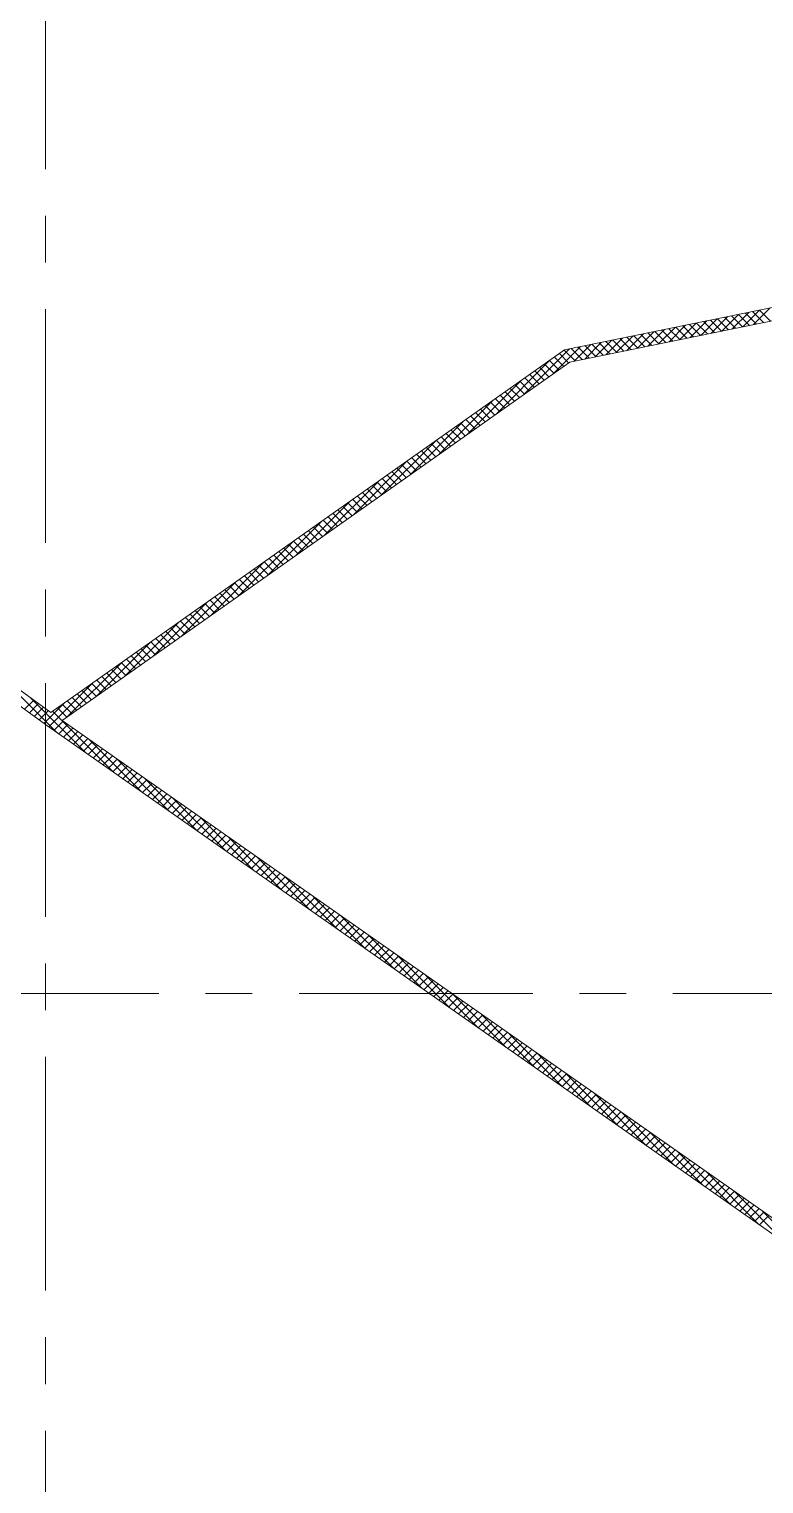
# Model space of a CAD drawing. Header units: millimetres. Extents: x -394 to 6212, y -2458 to 809.
# Drawn here: x 2861.21 to 2869.07, y -1885.53 to -1869.96 of the extents above; entities that cross this region are included whole.
import ezdxf

# ---------------------------------------------------------------- set-up
doc = ezdxf.new("R2010")
doc.units = ezdxf.units.MM
doc.linetypes.add('CENTERX2', pattern=[4, 2.5, -0.5, 0.5, -0.5])
for name, color, linetype, lineweight, true_color in [('1', 1, 'Continuous', 18, 0xff0000), ('2', 2, 'Continuous', 18, 0xffff00), ('3', 3, 'CENTERX2', 18, 0x00ff00)]:
    doc.layers.add(name, color=color, linetype=linetype, lineweight=lineweight, true_color=true_color)

msp = doc.modelspace()

# ---------------------------------------------------------------- linework, layer by layer
at = {"layer": '1'}
for p, q in [((2866.93938, -1873.39254), (2879.03907, -1870.92548)), ((2866.99547, -1873.52234), (2879.03907, -1871.06672)), ((2861.44339, -1877.2722), (2855.95354, -1873.29396)), ((2861.41011, -1877.41899), (2855.89552, -1873.42282)), ((2861.44339, -1877.2722), (2866.93938, -1873.39254)), ((2861.56301, -1877.35716), (2866.99547, -1873.52234)), ((2870.4332, -1883.57396), (2861.56301, -1877.35716)), ((2870.42308, -1883.73586), (2861.41011, -1877.41899))]:
    msp.add_line(p, q, dxfattribs=at)
at = {"layer": '2'}
for p, q in [((2868.50746, -1873.21405), (2868.68487, -1873.03664)), ((2868.62027, -1873.19105), (2868.79768, -1873.01364)), ((2868.76719, -1873.1611), (2868.64987, -1873.04378)), ((2868.84178, -1873.14589), (2868.72447, -1873.02857)), ((2868.73307, -1873.16805), (2868.91048, -1872.99064)), ((2868.91638, -1873.13068), (2868.79906, -1873.01336)), ((2868.84587, -1873.14505), (2869.02328, -1872.96764)), ((2868.99097, -1873.11547), (2868.87365, -1872.99815)), ((2869.06556, -1873.10026), (2868.94825, -1872.98294)), ((2868.95867, -1873.12205), (2869.13608, -1872.94464)), ((2869.14016, -1873.08505), (2869.02284, -1872.96773)), ((2867.71785, -1873.37505), (2867.89526, -1873.19764)), ((2867.94666, -1873.3284), (2867.82934, -1873.21108)), ((2867.83065, -1873.35205), (2868.00806, -1873.17464)), ((2868.02125, -1873.31319), (2867.90394, -1873.19587)), ((2867.94345, -1873.32905), (2868.12086, -1873.15164)), ((2868.09585, -1873.29798), (2867.97853, -1873.18066)), ((2868.17044, -1873.28277), (2868.05312, -1873.16545)), ((2868.05626, -1873.30605), (2868.23366, -1873.12864)), ((2868.24503, -1873.26756), (2868.12772, -1873.15024)), ((2868.16906, -1873.28305), (2868.34647, -1873.10564)), ((2868.31963, -1873.25235), (2868.20231, -1873.13504)), ((2868.39422, -1873.23714), (2868.27691, -1873.11983)), ((2868.28186, -1873.26005), (2868.45927, -1873.08264)), ((2868.46882, -1873.22193), (2868.3515, -1873.10462)), ((2868.39466, -1873.23705), (2868.57207, -1873.05964)), ((2868.54341, -1873.20672), (2868.42609, -1873.08941)), ((2868.618, -1873.19151), (2868.50069, -1873.0742)), ((2868.6926, -1873.17631), (2868.57528, -1873.05899)), ((2866.81345, -1873.65083), (2867.10564, -1873.35864)), ((2867.04103, -1873.51305), (2867.21844, -1873.33564)), ((2867.20073, -1873.48049), (2867.08341, -1873.36317)), ((2867.15384, -1873.49005), (2867.33125, -1873.31264)), ((2867.27532, -1873.46528), (2867.158, -1873.34796)), ((2867.34991, -1873.45007), (2867.2326, -1873.33275)), ((2867.26664, -1873.46705), (2867.44405, -1873.28964)), ((2867.42451, -1873.43486), (2867.30719, -1873.31755)), ((2867.37944, -1873.44405), (2867.55685, -1873.26664)), ((2867.4991, -1873.41965), (2867.38178, -1873.30234)), ((2867.57369, -1873.40444), (2867.45638, -1873.28713)), ((2867.49224, -1873.42105), (2867.66965, -1873.24364)), ((2867.64829, -1873.38923), (2867.53097, -1873.27192)), ((2867.60505, -1873.39805), (2867.78246, -1873.22064)), ((2867.72288, -1873.37403), (2867.60556, -1873.25671)), ((2867.79747, -1873.35882), (2867.68016, -1873.2415)), ((2867.87207, -1873.34361), (2867.75475, -1873.22629)), ((2866.20274, -1874.08193), (2866.77874, -1873.50594)), ((2866.5081, -1873.86638), (2866.99284, -1873.38164)), ((2866.87711, -1873.60589), (2866.77781, -1873.50659)), ((2866.92976, -1873.56873), (2866.83046, -1873.46943)), ((2866.9824, -1873.53157), (2866.8831, -1873.43227)), ((2867.05154, -1873.51091), (2866.93574, -1873.39511)), ((2867.12613, -1873.4957), (2867.00882, -1873.37838)), ((2866.66655, -1873.75453), (2866.56725, -1873.65523)), ((2866.71919, -1873.71737), (2866.61989, -1873.61807)), ((2866.77183, -1873.68021), (2866.67253, -1873.58091)), ((2866.82447, -1873.64305), (2866.72517, -1873.54375)), ((2865.89739, -1874.29749), (2866.47339, -1873.72149)), ((2866.45598, -1873.90317), (2866.35668, -1873.80387)), ((2866.50862, -1873.86601), (2866.40932, -1873.76671)), ((2866.56126, -1873.82885), (2866.46196, -1873.72955)), ((2866.6139, -1873.79169), (2866.5146, -1873.69239)), ((2865.59203, -1874.51304), (2866.16803, -1873.93704)), ((2866.19277, -1874.08898), (2866.09347, -1873.98968)), ((2866.24541, -1874.05181), (2866.14611, -1873.95252)), ((2866.29805, -1874.01465), (2866.19875, -1873.91535)), ((2866.35069, -1873.97749), (2866.25139, -1873.87819)), ((2866.40334, -1873.94033), (2866.30404, -1873.84103)), ((2865.9822, -1874.23762), (2865.8829, -1874.13832)), ((2866.03484, -1874.20046), (2865.93554, -1874.10116)), ((2866.08748, -1874.1633), (2865.98818, -1874.064)), ((2866.14013, -1874.12614), (2866.04083, -1874.02684)), ((2865.28668, -1874.72859), (2865.86267, -1874.15259)), ((2865.77163, -1874.38626), (2865.67233, -1874.28696)), ((2865.82427, -1874.3491), (2865.72497, -1874.2498)), ((2865.87691, -1874.31194), (2865.77762, -1874.21264)), ((2865.92956, -1874.27478), (2865.83026, -1874.17548)), ((2864.98132, -1874.94414), (2865.55732, -1874.36815)), ((2865.56106, -1874.5349), (2865.46176, -1874.4356)), ((2865.6137, -1874.49774), (2865.5144, -1874.39844)), ((2865.66635, -1874.46058), (2865.56705, -1874.36128)), ((2865.71899, -1874.42342), (2865.61969, -1874.32412)), ((2864.67597, -1875.1597), (2865.25196, -1874.5837)), ((2865.35049, -1874.68354), (2865.25119, -1874.58424)), ((2865.40314, -1874.64638), (2865.30384, -1874.54708)), ((2865.45578, -1874.60922), (2865.35648, -1874.50992)), ((2865.50842, -1874.57206), (2865.40912, -1874.47276)), ((2865.13993, -1874.83218), (2865.04063, -1874.73288)), ((2865.19257, -1874.79502), (2865.09327, -1874.69572)), ((2865.24521, -1874.75786), (2865.14591, -1874.65856)), ((2865.29785, -1874.7207), (2865.19855, -1874.6214)), ((2864.37061, -1875.37525), (2864.94661, -1874.79925)), ((2864.87671, -1875.01799), (2864.77742, -1874.91869)), ((2864.92936, -1874.98083), (2864.83006, -1874.88153)), ((2864.982, -1874.94367), (2864.8827, -1874.84437)), ((2865.03464, -1874.90651), (2864.93534, -1874.80721)), ((2865.08728, -1874.86935), (2864.98798, -1874.77005)), ((2864.06526, -1875.5908), (2864.64125, -1875.0148)), ((2864.66615, -1875.16663), (2864.56685, -1875.06733)), ((2864.71879, -1875.12947), (2864.61949, -1875.03017)), ((2864.77143, -1875.09231), (2864.67213, -1874.99301)), ((2864.82407, -1875.05515), (2864.72477, -1874.95585)), ((2863.7599, -1875.80635), (2864.3359, -1875.23036)), ((2864.45558, -1875.31527), (2864.35628, -1875.21597)), ((2864.50822, -1875.27811), (2864.40892, -1875.17881)), ((2864.56086, -1875.24095), (2864.46156, -1875.14165)), ((2864.6135, -1875.20379), (2864.5142, -1875.10449)), ((2864.24501, -1875.46391), (2864.14571, -1875.36461)), ((2864.29765, -1875.42675), (2864.19835, -1875.32745)), ((2864.35029, -1875.38959), (2864.25099, -1875.29029)), ((2864.40294, -1875.35243), (2864.30364, -1875.25313)), ((2863.45455, -1876.02191), (2864.03054, -1875.44591)), ((2864.03444, -1875.61255), (2863.93514, -1875.51325)), ((2864.08708, -1875.57539), (2863.98778, -1875.47609)), ((2864.13973, -1875.53823), (2864.04043, -1875.43893)), ((2864.19237, -1875.50107), (2864.09307, -1875.40177)), ((2863.14919, -1876.23746), (2863.72519, -1875.66146)), ((2863.77123, -1875.79836), (2863.67193, -1875.69906)), ((2863.82387, -1875.7612), (2863.72457, -1875.6619)), ((2863.87652, -1875.72404), (2863.77722, -1875.62474)), ((2863.92916, -1875.68688), (2863.82986, -1875.58758)), ((2863.9818, -1875.64971), (2863.8825, -1875.55042)), ((2863.56066, -1875.947), (2863.46136, -1875.8477)), ((2863.6133, -1875.90984), (2863.51401, -1875.81054)), ((2863.66595, -1875.87268), (2863.56665, -1875.77338)), ((2863.71859, -1875.83552), (2863.61929, -1875.73622)), ((2862.84384, -1876.45301), (2863.41983, -1875.87702)), ((2863.35009, -1876.09564), (2863.25079, -1875.99634)), ((2863.40274, -1876.05848), (2863.30344, -1875.95918)), ((2863.45538, -1876.02132), (2863.35608, -1875.92202)), ((2863.50802, -1875.98416), (2863.40872, -1875.88486)), ((2862.53848, -1876.66856), (2863.11448, -1876.09257)), ((2863.13953, -1876.24428), (2863.04023, -1876.14498)), ((2863.19217, -1876.20712), (2863.09287, -1876.10782)), ((2863.24481, -1876.16996), (2863.14551, -1876.07066)), ((2863.29745, -1876.1328), (2863.19815, -1876.0335)), ((2862.23313, -1876.88412), (2862.80912, -1876.30812)), ((2862.92896, -1876.39292), (2862.82966, -1876.29362)), ((2862.9816, -1876.35576), (2862.8823, -1876.25646)), ((2863.03424, -1876.3186), (2862.93494, -1876.2193)), ((2863.08688, -1876.28144), (2862.98758, -1876.18214)), ((2862.66575, -1876.57873), (2862.56645, -1876.47943)), ((2862.71839, -1876.54157), (2862.61909, -1876.44227)), ((2862.77103, -1876.50441), (2862.67173, -1876.40511)), ((2862.82367, -1876.46725), (2862.72437, -1876.36795)), ((2862.87632, -1876.43008), (2862.77702, -1876.33079)), ((2861.92777, -1877.09967), (2862.50377, -1876.52367)), ((2862.45518, -1876.72737), (2862.35588, -1876.62807)), ((2862.50782, -1876.69021), (2862.40852, -1876.59091)), ((2862.56046, -1876.65305), (2862.46116, -1876.55375)), ((2862.61311, -1876.61589), (2862.51381, -1876.51659)), ((2861.62242, -1877.31522), (2862.19841, -1876.73923)), ((2862.24461, -1876.87601), (2862.14531, -1876.77671)), ((2862.29725, -1876.83885), (2862.19795, -1876.73955)), ((2862.34989, -1876.80169), (2862.25059, -1876.70239)), ((2862.40254, -1876.76453), (2862.30324, -1876.66523)), ((2861.51186, -1877.4903), (2860.89996, -1876.8784)), ((2862.03404, -1877.02465), (2861.93474, -1876.92535)), ((2862.08668, -1876.98749), (2861.98738, -1876.88819)), ((2862.13933, -1876.95033), (2862.04003, -1876.85103)), ((2862.19197, -1876.91317), (2862.09267, -1876.81387)), ((2861.42113, -1877.42671), (2861.89306, -1876.95478)), ((2861.82347, -1877.17329), (2861.72417, -1877.07399)), ((2861.87612, -1877.13613), (2861.77682, -1877.03683)), ((2861.92876, -1877.09897), (2861.82946, -1876.99967)), ((2861.9814, -1877.06181), (2861.8821, -1876.96251)), ((2861.16063, -1877.2382), (2861.25972, -1877.1391)), ((2861.2127, -1877.27593), (2861.31179, -1877.17683)), ((2861.81207, -1877.70071), (2861.22611, -1877.11474)), ((2861.26477, -1877.31366), (2861.36386, -1877.21457)), ((2861.31684, -1877.35139), (2861.41593, -1877.2523)), ((2861.36891, -1877.38913), (2861.5877, -1877.17033)), ((2861.61291, -1877.32194), (2861.51361, -1877.22264)), ((2861.66555, -1877.28478), (2861.56625, -1877.18548)), ((2861.71819, -1877.24761), (2861.61889, -1877.14832)), ((2861.77083, -1877.21045), (2861.67153, -1877.11115)), ((2862.11228, -1877.91111), (2861.46096, -1877.2598)), ((2861.47393, -1877.46371), (2861.57328, -1877.36435)), ((2861.52672, -1877.50072), (2861.62608, -1877.40136)), ((2861.57952, -1877.53772), (2861.67888, -1877.43836)), ((2861.63232, -1877.57473), (2861.73168, -1877.47537)), ((2861.68512, -1877.61173), (2861.78448, -1877.51237)), ((2861.73792, -1877.64873), (2861.83727, -1877.54938)), ((2862.41249, -1878.12152), (2861.84754, -1877.55657)), ((2861.79071, -1877.68574), (2861.89007, -1877.58638)), ((2861.84351, -1877.72274), (2861.94287, -1877.62339)), ((2861.89631, -1877.75975), (2861.99567, -1877.66039)), ((2861.94911, -1877.79675), (2862.04847, -1877.69739)), ((2862.00191, -1877.83376), (2862.10127, -1877.7344)), ((2862.05471, -1877.87076), (2862.15406, -1877.7714)), ((2862.1075, -1877.90777), (2862.20686, -1877.80841)), ((2862.71269, -1878.33192), (2862.14775, -1877.76698)), ((2862.1603, -1877.94477), (2862.25966, -1877.84541)), ((2862.2131, -1877.98177), (2862.31246, -1877.88242)), ((2862.2659, -1878.01878), (2862.36526, -1877.91942)), ((2862.3187, -1878.05578), (2862.41805, -1877.95642)), ((2862.37149, -1878.09279), (2862.47085, -1877.99343)), ((2862.42429, -1878.12979), (2862.52365, -1878.03043)), ((2863.0129, -1878.54233), (2862.44796, -1877.97738)), ((2862.47709, -1878.1668), (2862.57645, -1878.06744)), ((2862.52989, -1878.2038), (2862.62925, -1878.10444)), ((2862.58269, -1878.2408), (2862.68205, -1878.14145)), ((2862.63549, -1878.27781), (2862.73484, -1878.17845)), ((2863.31311, -1878.75273), (2862.74817, -1878.18779)), ((2862.68828, -1878.31481), (2862.78764, -1878.21546)), ((2862.74108, -1878.35182), (2862.84044, -1878.25246)), ((2862.79388, -1878.38882), (2862.89324, -1878.28946)), ((2862.84668, -1878.42583), (2862.94604, -1878.32647)), ((2862.89948, -1878.46283), (2862.99883, -1878.36347)), ((2862.95227, -1878.49984), (2863.05163, -1878.40048)), ((2863.00507, -1878.53684), (2863.10443, -1878.43748)), ((2863.61332, -1878.96314), (2863.04837, -1878.39819)), ((2863.05787, -1878.57384), (2863.15723, -1878.47449)), ((2863.11067, -1878.61085), (2863.21003, -1878.51149)), ((2863.16347, -1878.64785), (2863.26282, -1878.5485)), ((2863.21626, -1878.68486), (2863.31562, -1878.5855)), ((2863.26906, -1878.72186), (2863.36842, -1878.6225)), ((2863.32186, -1878.75887), (2863.42122, -1878.65951)), ((2863.91353, -1879.17354), (2863.34858, -1878.6086)), ((2863.37466, -1878.79587), (2863.47402, -1878.69651)), ((2863.42746, -1878.83288), (2863.52682, -1878.73352)), ((2863.48026, -1878.86988), (2863.57961, -1878.77052)), ((2863.53305, -1878.90688), (2863.63241, -1878.80753)), ((2863.58585, -1878.94389), (2863.68521, -1878.84453)), ((2863.63865, -1878.98089), (2863.73801, -1878.88154)), ((2864.21373, -1879.38395), (2863.64879, -1878.819)), ((2863.69145, -1879.0179), (2863.79081, -1878.91854)), ((2863.74425, -1879.0549), (2863.8436, -1878.95554)), ((2863.79704, -1879.09191), (2863.8964, -1878.99255)), ((2863.84984, -1879.12891), (2863.9492, -1879.02955)), ((2863.90264, -1879.16592), (2864.002, -1879.06656)), ((2864.51394, -1879.59436), (2863.949, -1879.02941)), ((2863.95544, -1879.20292), (2864.0548, -1879.10356)), ((2864.00824, -1879.23992), (2864.1076, -1879.14057)), ((2864.06104, -1879.27693), (2864.16039, -1879.17757)), ((2864.11383, -1879.31393), (2864.21319, -1879.21457)), ((2864.16663, -1879.35094), (2864.26599, -1879.25158)), ((2864.81415, -1879.80476), (2864.24921, -1879.23982)), ((2864.21943, -1879.38794), (2864.31879, -1879.28858)), ((2864.27223, -1879.42495), (2864.37159, -1879.32559)), ((2864.32503, -1879.46195), (2864.42438, -1879.36259)), ((2864.37782, -1879.49895), (2864.47718, -1879.3996)), ((2864.43062, -1879.53596), (2864.52998, -1879.4366)), ((2864.48342, -1879.57296), (2864.58278, -1879.47361)), ((2864.53622, -1879.60997), (2864.63558, -1879.51061)), ((2865.11436, -1880.01517), (2864.54941, -1879.45022)), ((2864.58902, -1879.64697), (2864.68837, -1879.54761)), ((2864.64181, -1879.68398), (2864.74117, -1879.58462)), ((2864.69461, -1879.72098), (2864.79397, -1879.62162)), ((2864.74741, -1879.75799), (2864.84677, -1879.65863)), ((2864.80021, -1879.79499), (2864.89957, -1879.69563)), ((2865.41457, -1880.22557), (2864.84962, -1879.66063)), ((2864.85301, -1879.83199), (2864.95237, -1879.73264)), ((2864.90581, -1879.869), (2865.00516, -1879.76964)), ((2864.9586, -1879.906), (2865.05796, -1879.80665)), ((2865.0114, -1879.94301), (2865.11076, -1879.84365)), ((2865.0642, -1879.98001), (2865.16356, -1879.88065)), ((2865.71478, -1880.43598), (2865.14983, -1879.87103)), ((2865.117, -1880.01702), (2865.21636, -1879.91766)), ((2865.1698, -1880.05402), (2865.26915, -1879.95466)), ((2865.22259, -1880.09103), (2865.32195, -1879.99167)), ((2865.27539, -1880.12803), (2865.37475, -1880.02867)), ((2865.32819, -1880.16503), (2865.42755, -1880.06568)), ((2865.38099, -1880.20204), (2865.48035, -1880.10268)), ((2865.43379, -1880.23904), (2865.53315, -1880.13968)), ((2866.01498, -1880.64638), (2865.45004, -1880.08144)), ((2865.48659, -1880.27605), (2865.58594, -1880.17669)), ((2865.53938, -1880.31305), (2865.63874, -1880.21369)), ((2865.59218, -1880.35006), (2865.69154, -1880.2507)), ((2865.64498, -1880.38706), (2865.74434, -1880.2877)), ((2865.69778, -1880.42406), (2865.79714, -1880.32471)), ((2866.31519, -1880.85679), (2865.75025, -1880.29184)), ((2865.75058, -1880.46107), (2865.84993, -1880.36171)), ((2865.80337, -1880.49807), (2865.90273, -1880.39872)), ((2865.85617, -1880.53508), (2865.95553, -1880.43572)), ((2865.90897, -1880.57208), (2866.00833, -1880.47272)), ((2865.96177, -1880.60909), (2866.06113, -1880.50973)), ((2866.6154, -1881.06719), (2866.05045, -1880.50225)), ((2866.01457, -1880.64609), (2866.11392, -1880.54673)), ((2866.06737, -1880.6831), (2866.16672, -1880.58374)), ((2866.12016, -1880.7201), (2866.21952, -1880.62074)), ((2866.17296, -1880.7571), (2866.27232, -1880.65775)), ((2866.22576, -1880.79411), (2866.32512, -1880.69475)), ((2866.27856, -1880.83111), (2866.37792, -1880.73176)), ((2866.33136, -1880.86812), (2866.43071, -1880.76876)), ((2866.91561, -1881.2776), (2866.35066, -1880.71265)), ((2866.38415, -1880.90512), (2866.48351, -1880.80576)), ((2866.43695, -1880.94213), (2866.53631, -1880.84277)), ((2866.48975, -1880.97913), (2866.58911, -1880.87977)), ((2866.54255, -1881.01614), (2866.64191, -1880.91678)), ((2866.59535, -1881.05314), (2866.6947, -1880.95378)), ((2866.64814, -1881.09014), (2866.7475, -1880.99079)), ((2867.21582, -1881.48801), (2866.65087, -1880.92306)), ((2866.70094, -1881.12715), (2866.8003, -1881.02779)), ((2866.75374, -1881.16415), (2866.8531, -1881.0648)), ((2866.80654, -1881.20116), (2866.9059, -1881.1018)), ((2866.85934, -1881.23816), (2866.9587, -1881.1388)), ((2867.51602, -1881.69841), (2866.95108, -1881.13347)), ((2866.91214, -1881.27517), (2867.01149, -1881.17581)), ((2866.96493, -1881.31217), (2867.06429, -1881.21281)), ((2867.01773, -1881.34918), (2867.11709, -1881.24982)), ((2867.07053, -1881.38618), (2867.16989, -1881.28682)), ((2867.12333, -1881.42318), (2867.22269, -1881.32383)), ((2867.17613, -1881.46019), (2867.27548, -1881.36083)), ((2867.22892, -1881.49719), (2867.32828, -1881.39783)), ((2867.81623, -1881.90882), (2867.25129, -1881.34387)), ((2867.28172, -1881.5342), (2867.38108, -1881.43484)), ((2867.33452, -1881.5712), (2867.43388, -1881.47184)), ((2867.38732, -1881.60821), (2867.48668, -1881.50885)), ((2867.44012, -1881.64521), (2867.53948, -1881.54585)), ((2867.49292, -1881.68221), (2867.59227, -1881.58286)), ((2868.11644, -1882.11922), (2867.55149, -1881.55428)), ((2867.54571, -1881.71922), (2867.64507, -1881.61986)), ((2867.59851, -1881.75622), (2867.69787, -1881.65687)), ((2867.65131, -1881.79323), (2867.75067, -1881.69387)), ((2867.70411, -1881.83023), (2867.80347, -1881.73087)), ((2867.75691, -1881.86724), (2867.85626, -1881.76788)), ((2868.41665, -1882.32963), (2867.8517, -1881.76468)), ((2867.8097, -1881.90424), (2867.90906, -1881.80488)), ((2867.8625, -1881.94125), (2867.96186, -1881.84189)), ((2867.9153, -1881.97825), (2868.01466, -1881.87889)), ((2867.9681, -1882.01525), (2868.06746, -1881.9159)), ((2868.0209, -1882.05226), (2868.12025, -1881.9529)), ((2868.07369, -1882.08926), (2868.17305, -1881.98991)), ((2868.12649, -1882.12627), (2868.22585, -1882.02691)), ((2868.71686, -1882.54003), (2868.15191, -1881.97509)), ((2868.17929, -1882.16327), (2868.27865, -1882.06391)), ((2868.23209, -1882.20028), (2868.33145, -1882.10092)), ((2868.28489, -1882.23728), (2868.38425, -1882.13792)), ((2868.33769, -1882.27429), (2868.43704, -1882.17493)), ((2868.39048, -1882.31129), (2868.48984, -1882.21193)), ((2869.01706, -1882.75044), (2868.45212, -1882.18549)), ((2868.44328, -1882.34829), (2868.54264, -1882.24894)), ((2868.49608, -1882.3853), (2868.59544, -1882.28594)), ((2868.54888, -1882.4223), (2868.64824, -1882.32295)), ((2868.60168, -1882.45931), (2868.70103, -1882.35995)), ((2869.31727, -1882.96084), (2868.75233, -1882.3959)), ((2868.65447, -1882.49631), (2868.75383, -1882.39695)), ((2868.70727, -1882.53332), (2868.80663, -1882.43396)), ((2868.76007, -1882.57032), (2868.85943, -1882.47096)), ((2868.81287, -1882.60733), (2868.91223, -1882.50797)), ((2868.86567, -1882.64433), (2868.96503, -1882.54497)), ((2868.91847, -1882.68133), (2869.01782, -1882.58198)), ((2868.97126, -1882.71834), (2869.07062, -1882.61898)), ((2869.02406, -1882.75534), (2869.12342, -1882.65598)), ((2869.61748, -1883.17125), (2869.05253, -1882.6063))]:
    msp.add_line(p, q, dxfattribs=at)
at = {"layer": '3'}
for p, q in [((2861.38447, -1895.45793), (2861.38447, -1816.37768)), ((2840.0981, -1880.27884), (2883.96555, -1880.27884))]:
    msp.add_line(p, q, dxfattribs=at)

doc.saveas('drawing.dxf')
